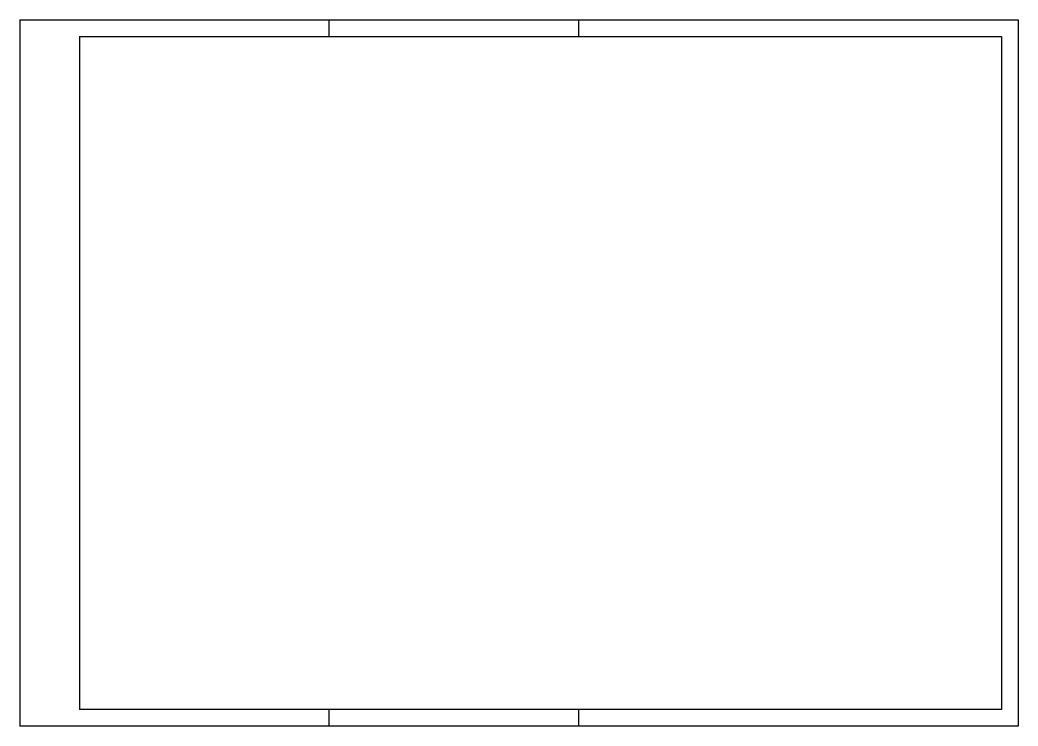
# Model space of a CAD drawing. Header units: millimetres. Extents: x 259.4 to 301.4, y -1777.7 to -1748.
import ezdxf

# ---------------------------------------------------------------- set-up
doc = ezdxf.new("R2010")
doc.units = ezdxf.units.MM
doc.header["$LTSCALE"] = 10
doc.layers.add('FOLHA', color=7, linetype='Continuous')

msp = doc.modelspace()

# ---------------------------------------------------------------- linework, layer by layer
at = {"layer": 'FOLHA'}
for p, q in [((259.415, -1747.98), (301.415, -1747.98)), ((259.415, -1747.98), (259.415, -1777.68)), ((272.415, -1747.98), (272.415, -1748.68)), ((282.915, -1747.98), (282.915, -1748.68)), ((301.415, -1747.98), (301.415, -1777.68)), ((272.415, -1776.98), (272.415, -1777.68)), ((282.915, -1776.98), (282.915, -1777.68)), ((301.415, -1777.68), (259.415, -1777.68))]:
    msp.add_line(p, q, dxfattribs=at)
at = {"layer": 'FOLHA', "color": 5}
for p, q in [((261.915, -1748.68), (300.715, -1748.68)), ((261.915, -1748.68), (261.915, -1776.98)), ((300.715, -1748.68), (300.715, -1776.98)), ((300.715, -1776.98), (261.915, -1776.98))]:
    msp.add_line(p, q, dxfattribs=at)

doc.saveas('drawing.dxf')
